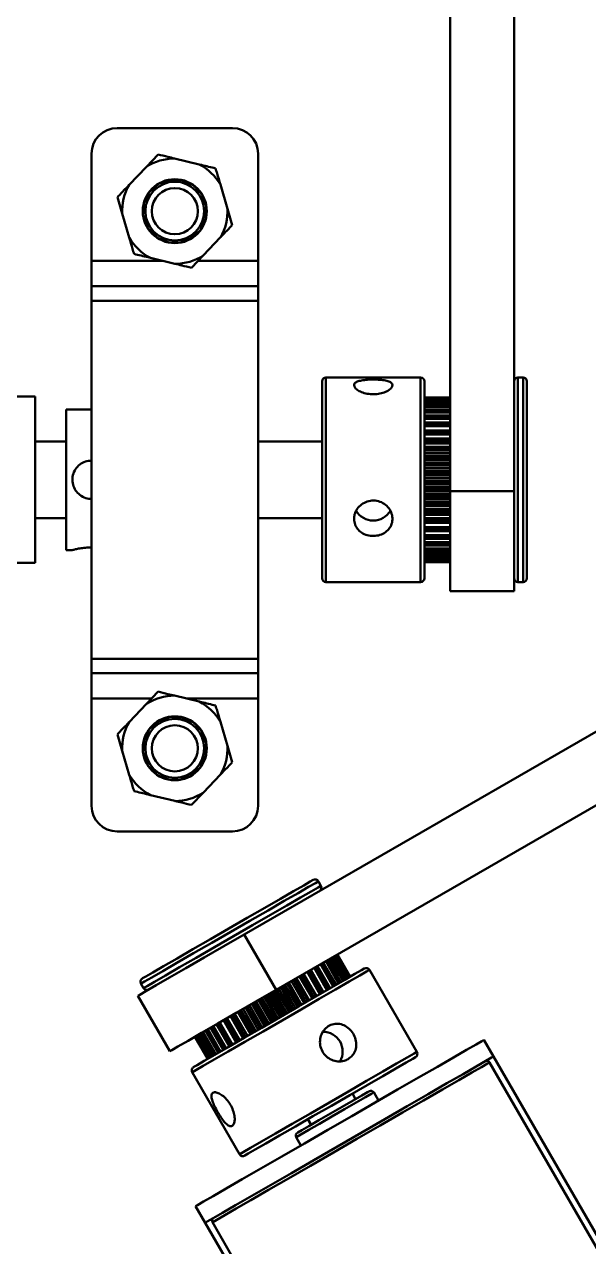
# Model space of a CAD drawing. Header units: millimetres. Extents: x 263 to 2983, y 441 to 2500.
# Drawn here: x 862.4 to 906.5, y 1254.1 to 1349.6 of the extents above; entities that cross this region are included whole.
import ezdxf

# ---------------------------------------------------------------- set-up
doc = ezdxf.new("R2010")
doc.units = ezdxf.units.MM
doc.header["$LTSCALE"] = 0.5
doc.layers.add('BOL', color=7, linetype='Continuous', lineweight=50)
doc.layers.add('HAT', color=3, linetype='Continuous')

msp = doc.modelspace()

# ---------------------------------------------------------------- hatches: boundary and pattern name
at = {"layer": 'HAT'}
h = msp.add_hatch(dxfattribs=at)
h.set_pattern_fill('ANSI31', color=256)
h.paths.add_polyline_path([(904.154, 1443.353, 1), (896.154, 1443.353, 1)])
h.paths.add_polyline_path([(1806.519, 1028.146, 1), (1774.519, 1028.146, 1)])

# ---------------------------------------------------------------- linework, layer by layer
at = {"layer": 'BOL'}
for p, q in [((895.654, 1361.766), (895.654, 1313.137)), ((900.654, 1361.766), (900.654, 1313.137)), ((878.654, 1341.526), (869.654, 1341.526)), ((867.654, 1339.526), (867.654, 1331.132)), ((871.935, 1338.496), (872.85, 1339.457)), ((874.14, 1339.145), (876.049, 1338.683)), ((880.654, 1339.526), (880.654, 1331.132)), ((870.58, 1337.074), (871.935, 1338.496)), ((877.714, 1337.097), (878.268, 1335.213)), ((870.039, 1334.84), (869.665, 1336.113)), ((878.268, 1335.213), (878.643, 1333.94)), ((870.594, 1332.955), (870.039, 1334.84)), ((877.727, 1332.979), (876.373, 1331.556)), ((867.654, 1331.132), (867.654, 1329.151)), ((873.239, 1331.132), (867.654, 1331.132)), ((874.167, 1330.908), (872.258, 1331.37)), ((876.373, 1331.556), (875.457, 1330.595)), ((880.654, 1331.132), (875.969, 1331.132)), ((880.654, 1331.132), (880.654, 1329.151)), ((880.654, 1329.151), (867.654, 1329.151)), ((867.654, 1328.026), (867.654, 1329.151)), ((880.654, 1328.026), (880.654, 1329.151)), ((880.654, 1328.026), (867.654, 1328.026)), ((867.654, 1328.026), (867.654, 1300.026)), ((880.654, 1328.026), (880.654, 1300.026)), ((885.654, 1306.326), (885.654, 1321.726)), ((893.354, 1322.026), (885.954, 1322.026)), ((885.954, 1306.026), (885.954, 1322.026)), ((893.354, 1306.026), (893.354, 1322.026)), ((893.654, 1306.326), (893.654, 1321.726)), ((901.354, 1322.026), (900.954, 1322.026)), ((900.954, 1306.026), (900.954, 1322.026)), ((901.354, 1306.026), (901.354, 1322.026)), ((901.654, 1306.326), (901.654, 1321.726)), ((863.254, 1320.526), (856.754, 1320.526)), ((863.254, 1320.526), (863.254, 1320.123)), ((863.254, 1320.123), (863.254, 1307.526)), ((895.654, 1320.46), (893.654, 1320.46)), ((895.654, 1320.452), (893.654, 1320.452)), ((895.654, 1320.436), (893.654, 1320.436)), ((895.654, 1320.422), (893.654, 1320.422)), ((895.654, 1320.363), (893.654, 1320.363)), ((895.654, 1320.322), (893.654, 1320.322)), ((895.654, 1320.284), (893.654, 1320.284)), ((895.654, 1320.174), (893.654, 1320.174)), ((895.654, 1320.109), (893.654, 1320.109)), ((895.654, 1320.046), (893.654, 1320.046)), ((895.654, 1319.888), (893.654, 1319.888)), ((895.654, 1319.8), (893.654, 1319.8)), ((895.654, 1319.714), (893.654, 1319.714)), ((867.654, 1319.526), (865.654, 1319.526)), ((865.654, 1314.026), (865.654, 1319.526)), ((895.654, 1319.51), (893.654, 1319.51)), ((895.654, 1319.4), (893.654, 1319.4)), ((895.654, 1319.292), (893.654, 1319.292)), ((895.654, 1319.045), (893.654, 1319.045)), ((895.654, 1318.915), (893.654, 1318.915)), ((895.654, 1318.787), (893.654, 1318.787)), ((895.654, 1318.501), (893.654, 1318.501)), ((895.654, 1318.353), (893.654, 1318.353)), ((895.654, 1318.207), (893.654, 1318.207)), ((895.654, 1317.887), (893.654, 1317.887)), ((895.654, 1317.723), (893.654, 1317.723)), ((865.654, 1317.026), (863.254, 1317.026)), ((885.654, 1317.026), (880.654, 1317.026)), ((895.654, 1317.56), (893.654, 1317.56)), ((895.654, 1317.249), (893.654, 1317.249)), ((895.654, 1317.211), (893.654, 1317.211)), ((895.654, 1317.035), (893.654, 1317.035)), ((895.654, 1316.859), (893.654, 1316.859)), ((895.654, 1316.589), (893.654, 1316.589)), ((895.654, 1316.486), (893.654, 1316.486)), ((895.654, 1316.299), (893.654, 1316.299)), ((895.654, 1316.112), (893.654, 1316.112)), ((895.654, 1315.888), (893.654, 1315.888)), ((895.654, 1315.721), (893.654, 1315.721)), ((895.654, 1315.527), (893.654, 1315.527)), ((895.654, 1315.333), (893.654, 1315.333)), ((895.654, 1315.158), (893.654, 1315.158)), ((895.654, 1314.953), (893.654, 1314.953)), ((895.654, 1314.93), (893.654, 1314.93)), ((865.654, 1308.526), (865.654, 1314.026)), ((895.654, 1314.731), (893.654, 1314.731)), ((895.654, 1314.533), (893.654, 1314.533)), ((895.654, 1314.411), (893.654, 1314.411)), ((895.654, 1314.203), (893.654, 1314.203)), ((895.654, 1314.125), (893.654, 1314.125)), ((895.654, 1313.925), (893.654, 1313.925)), ((895.654, 1313.725), (893.654, 1313.725)), ((895.654, 1313.657), (893.654, 1313.657)), ((895.654, 1313.45), (893.654, 1313.45)), ((895.654, 1313.318), (893.654, 1313.318)), ((895.654, 1313.12), (893.654, 1313.12)), ((895.654, 1312.922), (893.654, 1312.922)), ((895.654, 1312.909), (893.654, 1312.909)), ((900.654, 1313.137), (895.654, 1313.137)), ((895.654, 1313.137), (895.654, 1305.326)), ((900.654, 1313.137), (900.654, 1305.326)), ((895.654, 1312.706), (893.654, 1312.706)), ((895.654, 1312.522), (893.654, 1312.522)), ((895.654, 1312.329), (893.654, 1312.329)), ((895.654, 1312.136), (893.654, 1312.136)), ((895.654, 1311.983), (893.654, 1311.983)), ((863.254, 1311.026), (865.654, 1311.026)), ((880.654, 1311.026), (885.654, 1311.026)), ((895.654, 1311.75), (893.654, 1311.75)), ((895.654, 1311.565), (893.654, 1311.565)), ((895.654, 1311.38), (893.654, 1311.38)), ((895.654, 1311.292), (893.654, 1311.292)), ((895.654, 1311.014), (893.654, 1311.014)), ((895.654, 1310.84), (893.654, 1310.84)), ((895.654, 1310.666), (893.654, 1310.666)), ((895.654, 1310.644), (893.654, 1310.644)), ((895.654, 1310.325), (893.654, 1310.325)), ((895.654, 1310.166), (893.654, 1310.166)), ((895.654, 1310.005), (893.654, 1310.005)), ((895.654, 1309.695), (893.654, 1309.695)), ((895.654, 1309.552), (893.654, 1309.552)), ((895.654, 1309.407), (893.654, 1309.407)), ((895.654, 1309.133), (893.654, 1309.133)), ((865.654, 1308.526), (866.171, 1308.526)), ((895.654, 1309.008), (893.654, 1309.008)), ((895.654, 1308.882), (893.654, 1308.882)), ((895.654, 1308.648), (893.654, 1308.648)), ((895.654, 1308.544), (893.654, 1308.544)), ((895.654, 1308.438), (893.654, 1308.438)), ((895.654, 1308.249), (893.654, 1308.249)), ((895.654, 1308.166), (893.654, 1308.166)), ((857.119, 1307.526), (863.254, 1307.526)), ((895.654, 1308.082), (893.654, 1308.082)), ((895.654, 1307.94), (893.654, 1307.94)), ((895.654, 1307.881), (893.654, 1307.881)), ((895.654, 1307.82), (893.654, 1307.82)), ((895.654, 1307.727), (893.654, 1307.727)), ((895.654, 1307.692), (893.654, 1307.692)), ((895.654, 1307.656), (893.654, 1307.656)), ((895.654, 1307.613), (893.654, 1307.613)), ((895.654, 1307.604), (893.654, 1307.604)), ((895.654, 1307.593), (893.654, 1307.593)), ((885.954, 1306.026), (893.354, 1306.026)), ((895.654, 1305.326), (900.654, 1305.326)), ((900.954, 1306.026), (901.354, 1306.026)), ((879.56, 1278.465), (921.674, 1302.78)), ((880.654, 1300.026), (867.654, 1300.026)), ((867.654, 1300.026), (867.654, 1298.902)), ((880.654, 1300.026), (880.654, 1298.902)), ((880.654, 1298.902), (867.654, 1298.902)), ((867.654, 1296.92), (867.654, 1298.902)), ((880.654, 1296.92), (880.654, 1298.902)), ((882.06, 1274.135), (924.174, 1298.45)), ((867.654, 1296.92), (867.654, 1288.526)), ((872.339, 1296.92), (867.654, 1296.92)), ((871.935, 1296.496), (872.85, 1297.457)), ((874.14, 1297.145), (876.049, 1296.683)), ((880.654, 1296.92), (875.069, 1296.92)), ((880.654, 1296.92), (880.654, 1288.526)), ((870.58, 1295.074), (871.935, 1296.496)), ((877.714, 1295.097), (878.268, 1293.213)), ((870.039, 1292.84), (869.665, 1294.113)), ((870.594, 1290.955), (870.039, 1292.84)), ((878.268, 1293.213), (878.643, 1291.94)), ((877.727, 1290.979), (876.373, 1289.556)), ((874.167, 1288.908), (872.258, 1289.37)), ((876.373, 1289.556), (875.457, 1288.595)), ((878.654, 1286.526), (869.654, 1286.526)), ((885.567, 1282.28), (885.367, 1282.626)), ((879.56, 1278.465), (882.06, 1274.135)), ((886.364, 1276.62), (887.364, 1274.888)), ((886.437, 1276.662), (887.437, 1274.93)), ((886.561, 1276.733), (887.56, 1275.001)), ((886.611, 1276.763), (887.611, 1275.031)), ((886.664, 1276.793), (887.664, 1275.061)), ((886.745, 1276.84), (887.745, 1275.108)), ((886.775, 1276.857), (887.775, 1275.125)), ((886.806, 1276.875), (887.806, 1275.143)), ((886.843, 1276.897), (887.843, 1275.165)), ((886.851, 1276.901), (887.851, 1275.169)), ((886.861, 1276.907), (887.861, 1275.175)), ((884.772, 1275.701), (885.772, 1273.969)), ((885.04, 1275.856), (886.04, 1274.124)), ((885.164, 1275.927), (886.164, 1274.195)), ((885.29, 1276), (886.29, 1274.268)), ((885.527, 1276.137), (886.527, 1274.405)), ((885.635, 1276.199), (886.635, 1274.467)), ((885.745, 1276.262), (886.745, 1274.53)), ((885.947, 1276.379), (886.947, 1274.647)), ((886.037, 1276.431), (887.037, 1274.699)), ((886.129, 1276.484), (887.129, 1274.752)), ((886.293, 1276.579), (887.293, 1274.847)), ((893.067, 1269.29), (889.367, 1275.698)), ((883.059, 1274.712), (884.059, 1272.98)), ((883.26, 1274.828), (884.26, 1273.096)), ((883.42, 1274.921), (884.42, 1273.189)), ((883.581, 1275.013), (884.581, 1273.281)), ((883.658, 1275.057), (884.658, 1273.325)), ((883.898, 1275.196), (884.898, 1273.464)), ((884.048, 1275.283), (885.048, 1273.551)), ((884.2, 1275.37), (885.2, 1273.638)), ((884.219, 1275.381), (885.219, 1273.649)), ((884.494, 1275.541), (885.494, 1273.809)), ((884.633, 1275.621), (885.633, 1273.888)), ((871.511, 1274.626), (871.711, 1274.28)), ((881.377, 1273.741), (882.377, 1272.009)), ((881.55, 1273.841), (882.55, 1272.109)), ((881.609, 1273.875), (882.609, 1272.143)), ((881.789, 1273.978), (882.789, 1272.246)), ((881.903, 1274.044), (882.903, 1272.312)), ((882.074, 1274.143), (883.074, 1272.411)), ((882.246, 1274.242), (883.246, 1272.51)), ((882.257, 1274.249), (883.257, 1272.517)), ((882.433, 1274.35), (883.433, 1272.618)), ((882.592, 1274.442), (883.592, 1272.71)), ((882.759, 1274.539), (883.759, 1272.807)), ((882.926, 1274.635), (883.926, 1272.903)), ((871.255, 1273.67), (873.755, 1269.34)), ((879.821, 1272.843), (880.821, 1271.111)), ((879.99, 1272.94), (880.99, 1271.208)), ((880.158, 1273.037), (881.158, 1271.305)), ((880.309, 1273.124), (881.309, 1271.392)), ((880.487, 1273.227), (881.487, 1271.495)), ((880.506, 1273.238), (881.506, 1271.506)), ((880.679, 1273.338), (881.679, 1271.605)), ((880.851, 1273.437), (881.851, 1271.705)), ((880.956, 1273.498), (881.956, 1271.766)), ((881.136, 1273.602), (882.136, 1271.87)), ((881.204, 1273.641), (882.204, 1271.909)), ((878.088, 1271.842), (879.088, 1270.11)), ((878.229, 1271.923), (879.229, 1270.191)), ((878.498, 1272.079), (879.498, 1270.347)), ((878.531, 1272.098), (879.531, 1270.366)), ((878.684, 1272.186), (879.684, 1270.454)), ((878.836, 1272.274), (879.836, 1270.542)), ((879.07, 1272.409), (880.07, 1270.677)), ((879.159, 1272.46), (880.159, 1270.728)), ((879.321, 1272.554), (880.321, 1270.822)), ((879.483, 1272.647), (880.483, 1270.915)), ((879.677, 1272.759), (880.677, 1271.027)), ((876.54, 1270.948), (877.54, 1269.216)), ((876.636, 1271.003), (877.636, 1269.271)), ((876.729, 1271.057), (877.729, 1269.325)), ((876.943, 1271.181), (877.943, 1269.449)), ((877.055, 1271.246), (878.055, 1269.514)), ((877.167, 1271.31), (878.167, 1269.578)), ((877.414, 1271.453), (878.414, 1269.721)), ((877.542, 1271.527), (878.542, 1269.795)), ((877.669, 1271.6), (878.669, 1269.868)), ((877.946, 1271.76), (878.946, 1270.028)), ((875.717, 1270.473), (876.717, 1268.741)), ((875.725, 1270.477), (876.725, 1268.745)), ((875.738, 1270.485), (876.738, 1268.753)), ((875.75, 1270.492), (876.75, 1268.76)), ((875.802, 1270.522), (876.802, 1268.79)), ((875.837, 1270.542), (876.837, 1268.81)), ((875.87, 1270.562), (876.87, 1268.829)), ((875.965, 1270.616), (876.965, 1268.884)), ((876.021, 1270.649), (877.021, 1268.917)), ((876.076, 1270.68), (877.076, 1268.948)), ((876.213, 1270.759), (877.213, 1269.027)), ((876.289, 1270.803), (877.289, 1269.071)), ((876.364, 1270.846), (877.364, 1269.114)), ((899.048, 1268.932), (898.298, 1270.231)), ((910.99, 1247.248), (898.74, 1268.465)), ((913.548, 1243.817), (899.048, 1268.932)), ((875.511, 1267.698), (879.211, 1261.29)), ((890.07, 1265.481), (889.695, 1266.13)), ((888.271, 1265.597), (888.021, 1266.03)), ((884.557, 1264.03), (884.807, 1263.597)), ((883.633, 1262.63), (884.008, 1261.981)), ((876.531, 1255.932), (875.781, 1257.231)), ((891.031, 1230.817), (876.531, 1255.932)), ((877.089, 1255.965), (889.339, 1234.748))]:
    msp.add_line(p, q, dxfattribs=at)
at = {"layer": 'BOL', "flags": 128}
for points in [[(875.418, 1332.882), (874.57, 1332.572), (873.642, 1332.59), (872.813, 1332.929), (872.054, 1333.689), (871.685, 1334.706), (871.741, 1335.641), (872.163, 1336.521), (872.869, 1337.159), (873.76, 1337.484), (874.735, 1337.447), (875.59, 1337.06), (876.255, 1336.362), (876.606, 1335.458), (876.582, 1334.478), (876.158, 1333.55), (875.418, 1332.882), (875.418, 1332.882)], [(875.418, 1290.882), (874.57, 1290.572), (873.642, 1290.59), (872.813, 1290.929), (872.054, 1291.689), (871.685, 1292.706), (871.741, 1293.641), (872.163, 1294.521), (872.869, 1295.159), (873.76, 1295.484), (874.735, 1295.447), (875.59, 1295.06), (876.255, 1294.362), (876.606, 1293.458), (876.582, 1292.478), (876.158, 1291.55), (875.418, 1290.882), (875.418, 1290.882)], [(885.367, 1282.626), (885.362, 1282.623), (885.14, 1282.495), (884.605, 1282.186), (883.782, 1281.711), (882.708, 1281.091), (881.436, 1280.356), (880.023, 1279.541), (878.536, 1278.682), (877.044, 1277.821), (875.618, 1276.998), (874.324, 1276.25), (873.222, 1275.614), (872.364, 1275.119), (871.79, 1274.788), (871.527, 1274.636), (871.511, 1274.626)], [(884.958, 1282.736), (884.952, 1282.733), (884.739, 1282.61), (884.224, 1282.313), (883.431, 1281.855), (882.398, 1281.259), (881.173, 1280.551), (879.813, 1279.766), (878.382, 1278.94), (876.947, 1278.111), (875.574, 1277.319), (874.328, 1276.599), (873.267, 1275.987), (872.442, 1275.51), (871.889, 1275.191), (871.636, 1275.045), (871.621, 1275.036)], [(885.567, 1282.28), (885.562, 1282.277), (885.34, 1282.149), (884.805, 1281.84), (883.982, 1281.364), (882.908, 1280.745), (881.636, 1280.01), (880.223, 1279.194), (878.736, 1278.336), (877.244, 1277.475), (875.818, 1276.651), (874.524, 1275.904), (873.422, 1275.268), (872.564, 1274.772), (871.99, 1274.441), (871.727, 1274.289), (871.711, 1274.28)], [(871.255, 1273.67), (871.416, 1273.763), (871.899, 1274.042), (872.684, 1274.495), (873.735, 1275.102), (875.007, 1275.837), (876.445, 1276.667), (877.985, 1277.556), (879.56, 1278.465)], [(889.367, 1275.698), (889.362, 1275.695), (889.14, 1275.567), (888.605, 1275.258), (887.782, 1274.783), (886.708, 1274.163), (885.436, 1273.428), (884.023, 1272.612), (882.536, 1271.754), (881.044, 1270.893), (879.618, 1270.069), (878.324, 1269.322), (877.222, 1268.686), (876.364, 1268.191), (875.79, 1267.859), (875.527, 1267.708), (875.511, 1267.698)], [(888.958, 1275.808), (888.952, 1275.805), (888.739, 1275.682), (888.224, 1275.384), (887.431, 1274.927), (886.398, 1274.33), (885.173, 1273.623), (883.813, 1272.838), (882.382, 1272.012), (880.947, 1271.183), (879.574, 1270.39), (878.328, 1269.671), (877.267, 1269.059), (876.442, 1268.582), (875.889, 1268.263), (875.636, 1268.117), (875.621, 1268.108)], [(873.755, 1269.34), (873.916, 1269.433), (874.399, 1269.712), (875.184, 1270.165), (876.235, 1270.772), (877.507, 1271.507), (878.945, 1272.336), (880.485, 1273.226), (882.06, 1274.135)], [(898.298, 1270.231), (898.144, 1270.142), (897.688, 1269.879), (896.941, 1269.447), (895.924, 1268.86), (894.664, 1268.133), (893.197, 1267.286), (891.562, 1266.342), (889.803, 1265.326), (887.969, 1264.268), (886.11, 1263.194), (884.275, 1262.135), (882.517, 1261.12), (880.881, 1260.176), (879.414, 1259.328), (878.155, 1258.601), (877.138, 1258.014), (876.391, 1257.583), (875.934, 1257.319), (875.781, 1257.231)], [(893.067, 1269.29), (893.062, 1269.286), (892.84, 1269.158), (892.305, 1268.849), (891.482, 1268.374), (890.408, 1267.754), (889.136, 1267.02), (887.723, 1266.204), (886.236, 1265.345), (884.744, 1264.484), (883.318, 1263.661), (882.024, 1262.914), (880.922, 1262.277), (880.064, 1261.782), (879.49, 1261.451), (879.227, 1261.299), (879.211, 1261.29)], [(899.048, 1268.932), (898.894, 1268.843), (898.438, 1268.58), (897.691, 1268.148), (896.674, 1267.561), (895.414, 1266.834), (893.947, 1265.987), (892.312, 1265.043), (890.553, 1264.027), (888.719, 1262.969), (886.859, 1261.895), (885.025, 1260.836), (883.267, 1259.821), (881.631, 1258.877), (880.164, 1258.029), (878.905, 1257.302), (877.888, 1256.715), (877.141, 1256.284), (876.684, 1256.02), (876.531, 1255.932)], [(898.74, 1268.465), (898.584, 1268.375), (898.121, 1268.108), (897.365, 1267.672), (896.337, 1267.078), (895.066, 1266.344), (893.59, 1265.492), (891.95, 1264.546), (890.195, 1263.532), (888.374, 1262.481), (886.539, 1261.421), (884.744, 1260.385), (883.041, 1259.401), (881.477, 1258.499), (880.099, 1257.703), (878.945, 1257.037), (878.05, 1256.52), (877.438, 1256.167), (877.128, 1255.988), (877.089, 1255.965)], [(892.958, 1268.88), (892.952, 1268.877), (892.739, 1268.753), (892.224, 1268.456), (891.431, 1267.999), (890.398, 1267.402), (889.173, 1266.695), (887.813, 1265.91), (886.382, 1265.083), (884.947, 1264.255), (883.574, 1263.462), (882.328, 1262.743), (881.267, 1262.131), (880.442, 1261.654), (879.889, 1261.335), (879.636, 1261.189), (879.621, 1261.18)], [(889.695, 1266.13), (889.531, 1266.036), (889.056, 1265.761), (888.322, 1265.337), (887.408, 1264.81), (886.414, 1264.236), (885.447, 1263.677), (884.611, 1263.195), (883.998, 1262.841), (883.674, 1262.654), (883.633, 1262.63)], [(883.725, 1262.972), (883.763, 1262.994), (884.064, 1263.168), (884.633, 1263.496), (885.409, 1263.944), (886.307, 1264.463), (887.23, 1264.996), (888.079, 1265.486), (888.76, 1265.879), (889.201, 1266.134), (889.354, 1266.222)]]:
    msp.add_lwpolyline(points, dxfattribs=at)
at = {"layer": 'BOL'}
for centre, radius in [((874.154, 1335.026), 2.5), ((874.154, 1335.026), 2.3), ((874.154, 1335.026), 1.8), ((874.154, 1293.026), 2.5), ((874.154, 1293.026), 2.3), ((874.154, 1293.026), 1.8)]:
    msp.add_circle(centre, radius, dxfattribs=at)
for centre, radius, start, end in [((869.654, 1339.526), 2, 90, 180), ((878.654, 1339.526), 2, 0, 90), ((874.154, 1335.026), 4.119, 90.18721, 122.59771), ((874.154, 1335.026), 4.119, 30.18721, 62.59771), ((874.154, 1335.026), 4.119, 150.18721, 182.59771), ((874.154, 1335.026), 4.119, 330.18721, 2.59771), ((874.154, 1335.026), 4.119, 210.18721, 242.59771), ((874.154, 1335.026), 4.119, 270.18721, 302.59771), ((885.954, 1321.726), 0.3, 90, 180), ((893.354, 1321.726), 0.3, 0, 90), ((900.954, 1321.726), 0.3, 90, 180), ((901.354, 1321.726), 0.3, 0, 90), ((889.654, 1312.376), 1.547, 210.26537, 329.71163), ((885.954, 1306.326), 0.3, 180, 270), ((893.354, 1306.326), 0.3, 270, 0), ((900.954, 1306.326), 0.3, 180, 270), ((901.354, 1306.326), 0.3, 270, 0), ((874.154, 1293.026), 4.119, 90.18721, 122.59771), ((874.154, 1293.026), 4.119, 30.18721, 62.59771), ((874.154, 1293.026), 4.119, 150.18721, 182.59771), ((874.154, 1293.026), 4.119, 330.18721, 2.59771), ((874.154, 1293.026), 4.119, 210.18721, 242.59771), ((874.154, 1293.026), 4.119, 270.18721, 302.59771), ((869.654, 1288.526), 2, 180, 270), ((878.654, 1288.526), 2, 270, 0), ((885.108, 1282.476), 0.3, 30, 120), ((885.308, 1282.13), 0.3, 300, 30), ((889.108, 1275.548), 0.3, 30, 120), ((871.771, 1274.776), 0.3, 120, 210), ((871.971, 1274.43), 0.3, 210, 300), ((885.718, 1269.319), 1.547, 330.26669, 89.71055), ((892.808, 1269.14), 0.3, 300, 30), ((875.771, 1267.848), 0.3, 120, 210), ((898.523, 1268.34), 0.25, 30, 120), ((889.479, 1266.005), 0.25, 30, 120), ((883.85, 1262.755), 0.25, 120, 210), ((879.471, 1261.44), 0.3, 210, 300), ((877.305, 1256.09), 0.25, 120, 210)]:
    msp.add_arc(centre, radius, start, end, dxfattribs=at)
for points, knots in [([(872.85, 1339.457), (873.102, 1339.396), (873.528, 1339.293), (873.963, 1339.188), (874.14, 1339.145)], [0, 0, 0, 0, 0.59274, 1, 1, 1, 1]), ([(876.049, 1338.683), (876.113, 1338.668), (876.549, 1338.562), (876.975, 1338.459), (877.339, 1338.371)], [0, 0, 0, 0, 0.14598, 1, 1, 1, 1]), ([(877.339, 1338.371), (877.378, 1338.241), (877.501, 1337.823), (877.627, 1337.394), (877.714, 1337.097)], [0, 0, 0, 0, 0.309692, 1, 1, 1, 1]), ([(869.665, 1336.113), (869.758, 1336.211), (870.059, 1336.527), (870.367, 1336.851), (870.58, 1337.074)], [0, 0, 0, 0, 0.309705, 1, 1, 1, 1]), ([(878.643, 1333.94), (878.55, 1333.842), (878.249, 1333.526), (877.94, 1333.202), (877.727, 1332.979)], [0, 0, 0, 0, 0.3096716, 1, 1, 1, 1]), ([(875.321, 1333.045), (875.339, 1333.014), (875.371, 1332.96), (875.404, 1332.906), (875.418, 1332.882)], [0, 0, 0, 0, 0.560194, 1, 1, 1, 1]), ([(870.968, 1331.682), (870.93, 1331.812), (870.807, 1332.23), (870.681, 1332.659), (870.594, 1332.955)], [0, 0, 0, 0, 0.309689, 1, 1, 1, 1]), ([(872.258, 1331.37), (872.195, 1331.385), (871.759, 1331.491), (871.332, 1331.594), (870.968, 1331.682)], [0, 0, 0, 0, 0.14598, 1, 1, 1, 1]), ([(875.457, 1330.595), (875.205, 1330.656), (874.78, 1330.759), (874.345, 1330.865), (874.167, 1330.908)], [0, 0, 0, 0, 0.59274, 1, 1, 1, 1]), ([(888.154, 1321.416), (888.17, 1321.349), (888.203, 1321.216), (888.456, 1321.004), (888.832, 1320.827), (889.306, 1320.717), (889.816, 1320.7), (890.304, 1320.776), (890.721, 1320.93), (891.023, 1321.133), (891.171, 1321.347), (891.148, 1321.538), (890.961, 1321.687), (890.629, 1321.789), (890.186, 1321.846), (889.682, 1321.865), (889.179, 1321.85), (888.73, 1321.798), (888.383, 1321.702), (888.184, 1321.571), (888.163, 1321.462), (888.154, 1321.416)], [0, 0, 0, 0, 0.053054, 0.106086, 0.159683, 0.213698, 0.267082, 0.319769, 0.372778, 0.42662, 0.480525, 0.533628, 0.586326, 0.639603, 0.693583, 0.747293, 0.800149, 0.852916, 0.90648, 0.960498, 1, 1, 1, 1]), ([(867.654, 1315.526), (867.489, 1315.51), (867.159, 1315.479), (866.717, 1315.231), (866.372, 1314.861), (866.169, 1314.389), (866.133, 1313.88), (866.263, 1313.397), (866.541, 1312.978), (866.945, 1312.678), (867.342, 1312.526), (867.583, 1312.542), (867.654, 1312.547)], [0, 0, 0, 0, 0.104631, 0.209171, 0.316182, 0.424965, 0.531118, 0.634496, 0.738966, 0.846777, 0.955271, 1, 1, 1, 1]), ([(888.154, 1310.962), (888.17, 1310.809), (888.203, 1310.503), (888.456, 1310.108), (888.832, 1309.81), (889.306, 1309.64), (889.816, 1309.614), (890.304, 1309.731), (890.721, 1309.98), (891.023, 1310.343), (891.171, 1310.786), (891.148, 1311.259), (890.961, 1311.707), (890.629, 1312.081), (890.186, 1312.335), (889.682, 1312.43), (889.179, 1312.354), (888.73, 1312.121), (888.383, 1311.76), (888.184, 1311.35), (888.163, 1311.077), (888.154, 1310.962)], [0, 0, 0, 0, 0.053054, 0.106083, 0.15968, 0.213696, 0.26708, 0.319767, 0.372778, 0.42662, 0.480522, 0.533626, 0.586323, 0.639599, 0.693579, 0.747289, 0.800146, 0.852913, 0.906479, 0.960494, 1, 1, 1, 1]), ([(867.654, 1308.735), (867.489, 1308.73), (867.159, 1308.721), (866.716, 1308.657), (866.376, 1308.585), (866.176, 1308.532), (866.173, 1308.532), (866.171, 1308.531)], [0, 0, 0, 0, 0.20935, 0.418511, 0.632634, 0.85028, 1, 1, 1, 1]), ([(872.85, 1297.457), (873.102, 1297.396), (873.528, 1297.293), (873.963, 1297.188), (874.14, 1297.145)], [0, 0, 0, 0, 0.59274, 1, 1, 1, 1]), ([(876.049, 1296.683), (876.113, 1296.668), (876.549, 1296.562), (876.975, 1296.459), (877.339, 1296.371)], [0, 0, 0, 0, 0.14598, 1, 1, 1, 1]), ([(877.339, 1296.371), (877.378, 1296.241), (877.501, 1295.823), (877.627, 1295.394), (877.714, 1295.097)], [0, 0, 0, 0, 0.309692, 1, 1, 1, 1]), ([(869.665, 1294.113), (869.758, 1294.211), (870.059, 1294.527), (870.367, 1294.851), (870.58, 1295.074)], [0, 0, 0, 0, 0.309705, 1, 1, 1, 1]), ([(878.643, 1291.94), (878.55, 1291.842), (878.249, 1291.526), (877.94, 1291.202), (877.727, 1290.979)], [0, 0, 0, 0, 0.3096716, 1, 1, 1, 1]), ([(870.968, 1289.682), (870.93, 1289.812), (870.807, 1290.23), (870.681, 1290.659), (870.594, 1290.955)], [0, 0, 0, 0, 0.309689, 1, 1, 1, 1]), ([(875.321, 1291.045), (875.339, 1291.014), (875.371, 1290.96), (875.404, 1290.906), (875.418, 1290.882)], [0, 0, 0, 0, 0.560194, 1, 1, 1, 1]), ([(872.258, 1289.37), (872.195, 1289.385), (871.759, 1289.491), (871.332, 1289.594), (870.968, 1289.682)], [0, 0, 0, 0, 0.14598, 1, 1, 1, 1]), ([(875.457, 1288.595), (875.205, 1288.656), (874.78, 1288.759), (874.345, 1288.865), (874.167, 1288.908)], [0, 0, 0, 0, 0.59274, 1, 1, 1, 1]), ([(887.693, 1268.727), (887.817, 1268.818), (888.066, 1268.999), (888.281, 1269.416), (888.351, 1269.89), (888.262, 1270.385), (888.029, 1270.841), (887.684, 1271.205), (887.26, 1271.442), (886.795, 1271.521), (886.337, 1271.428), (885.939, 1271.172), (885.645, 1270.786), (885.486, 1270.311), (885.488, 1269.8), (885.658, 1269.316), (885.975, 1268.919), (886.401, 1268.646), (886.888, 1268.526), (887.342, 1268.56), (887.589, 1268.677), (887.693, 1268.727)], [0, 0, 0, 0, 0.053053, 0.106086, 0.159684, 0.213696, 0.26708, 0.319766, 0.372778, 0.42662, 0.480522, 0.533627, 0.586322, 0.639604, 0.69358, 0.74729, 0.800149, 0.852916, 0.906478, 0.960496, 1, 1, 1, 1]), ([(878.639, 1263.5), (878.689, 1263.548), (878.789, 1263.643), (878.845, 1263.968), (878.81, 1264.382), (878.669, 1264.847), (878.429, 1265.298), (878.118, 1265.682), (877.776, 1265.966), (877.45, 1266.126), (877.191, 1266.147), (877.037, 1266.032), (877.002, 1265.796), (877.079, 1265.458), (877.251, 1265.045), (877.486, 1264.599), (877.751, 1264.171), (878.021, 1263.808), (878.277, 1263.555), (878.49, 1263.449), (878.595, 1263.485), (878.639, 1263.5)], [0, 0, 0, 0, 0.053051, 0.106083, 0.159681, 0.213693, 0.267077, 0.319762, 0.372776, 0.426619, 0.480521, 0.533624, 0.586321, 0.639601, 0.69358, 0.747289, 0.800147, 0.852912, 0.906476, 0.960495, 1, 1, 1, 1])]:
    msp.add_open_spline(points, degree=3, knots=knots, dxfattribs=at)

doc.saveas('drawing.dxf')
